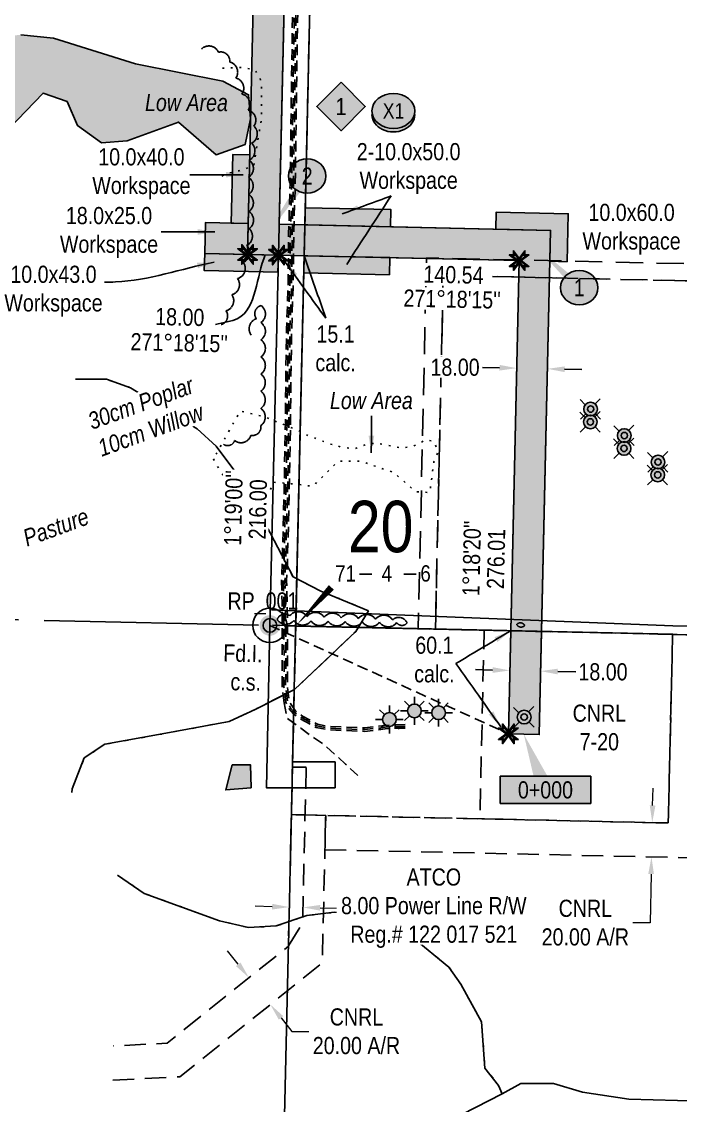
# Model space of a CAD drawing. Extents: x 397736 to 405633, y 6113180 to 6118658.
# Drawn here: x 399374 to 399758, y 6113821 to 6114453 of the extents above; entities that cross this region are included whole.
import ezdxf
from ezdxf.enums import TextEntityAlignment as Align

# ---------------------------------------------------------------- set-up
doc = ezdxf.new("R2010")
doc.units = 0
doc.header["$LTSCALE"] = 5
doc.header["$PDSIZE"] = 0.5
for name, pattern in [('0', [1, 1, 0]), ('foc-ACCESSROAD', [3.75, 2.5, -1.25]), ('foc-FLOWLINE', [3.75, 2.5, -1.25]), ('foc-QUARTERLINE', [33, 25, -3, 2, -3]), ('foc-TIELINE', [1.875, 1.25, -0.625]), ('foc-TOPO', [1, 0.2, -0.8]), ('foc-TOPO-ephemeral', [6.25, 3.125, -0.625, 0.625, -0.625, 0.625, -0.625]), ('foc-WHEELTRACKS', [2, 0.4, -1.6]), ('HIDDEN2', [4.7625, 3.175, -1.5875]), ('UG_PIPE', [1.875, 1.25, -0.625])]:
    doc.linetypes.add(name, pattern=pattern)
doc.layers.get('Defpoints').update_dxf_attribs({"color": 9})
for name, color, linetype in [('10', 1, 'Continuous'), ('35', 37, 'Continuous'), ('9', 3, 'Continuous'), ('AS-FENCE', 48, 'foc-FENCE'), ('AS-PIPE-UG', 44, 'UG_PIPE'), ('AS-UNDERLAY-H', 141, 'Continuous'), ('C-AR', 13, 'foc-ACCESSROAD'), ('C-RW', 13, 'Continuous'), ('C-WS', 13, 'foc-ACCESSROAD'), ('C-WS-S', 8, 'Continuous'), ('F-EZE', 190, 'foc-FLOWLINE'), ('L-BD', 7, 'Continuous'), ('L-BD1', 253, 'Continuous'), ('L-MON', 1, 'Continuous'), ('L-MON-T', 1, 'Continuous'), ('L-SECLBL', 7, 'Continuous'), ('L-SECQ', 8, 'foc-QUARTERLINE'), ('L-TIE', 7, 'foc-TIELINE'), ('P-BORE', 7, 'Continuous'), ('P-CROSSINGS', 250, 'Continuous'), ('P-ELEVATION', 7, 'Continuous'), ('P-IOP1', 10, 'Continuous'), ('P-IOP1-H', 21, 'Continuous'), ('P-IOP2', 10, 'Continuous'), ('P-IOP2-H', 21, 'Continuous'), ('P-IOP3', 10, 'Continuous'), ('P-IOP3-H', 21, 'Continuous'), ('P-LTO', 14, 'Continuous'), ('P-PROPOSED', 10, 'Continuous'), ('P-PROPOSED-H', 21, 'Continuous'), ('P-TEMP-BLOCKS', 250, 'Continuous'), ('P-TEMP-BLUE', 146, 'Continuous'), ('P-TEMP-BLUE-T', 146, 'Continuous'), ('P-TXT', 4, 'Continuous'), ('T-BUSH', 110, '0'), ('T-BUSH-T', 110, 'Continuous'), ('T-CREEK', 160, 'Continuous'), ('T-DRAW', 143, 'foc-TOPO-ephemeral'), ('T-EXISTING RTF', 220, 'HIDDEN2'), ('T-LOW-AREA', 48, 'foc-TOPO'), ('T-WATER', 160, 'Continuous'), ('T-WATER-H', 133, 'Continuous'), ('T-WATER-P3', 160, 'foc-WHEELTRACKS')]:
    doc.layers.add(name, color=color, linetype=linetype)
for name, color, linetype, lineweight in [('C-AR-T', 13, 'Continuous', 9), ('C-RW-T', 13, 'Continuous', 9), ('C-WS-T', 13, 'Continuous', 9), ('F-EZE-T', 190, 'Continuous', 9), ('T-TEXT', 48, 'Continuous', 18)]:
    doc.layers.add(name, color=color, linetype=linetype, lineweight=lineweight)
doc.layers.add('P-TEMP-BLUE-H', color=7, linetype='Continuous', true_color=0x99e6ff)
doc.styles.add('80', font='ARIALN.TTF', dxfattribs={"height": 10})
doc.styles.add('80CG', font='ARIALN.TTF', dxfattribs={"height": 10})
doc.styles.add('80L', font='ARIALN.TTF', dxfattribs={"height": 10})
doc.styles.add('80LS', font='ARIALNI.TTF', dxfattribs={"height": 10})
doc.styles.add('Crossing', font='ARIALN.TTF', dxfattribs={"height": 10})
doc.styles.add('foc-LtypeFont', font='ARIALN.TTF', dxfattribs={"height": 7.35})
doc.styles.add('Legend', font='ARIALN.TTF')
doc.styles.add('SIMPLEX', font='ARIALN.TTF')
doc.linetypes.add('foc-FENCE', pattern='A,10,-1,["X",foc-LtypeFont,S=0.2,R=0,X=-0.625,Y=-0.75],-1.24', length=12.24)
doc.linetypes.add('foc-TOPO-flowdirection-NOLINE', pattern='A,0,[">",foc-LtypeFont,S=0.3,R=0,X=0,Y=-0.945],-20,[">",foc-LtypeFont,S=0.3,R=0,X=0,Y=-0.945],0', length=20)
doc.dimstyles.new('Compass 5 000', dxfattribs={"dimscale": 5, "dimtxt": 9, "dimasz": 2, "dimexe": 0.2, "dimexo": 0.0625, "dimgap": 0.5, "dimtad": 0, "dimtih": 1, "dimtoh": 1, "dimzin": 0, "dimdsep": 46, "dimtxsty": '80CG', "dimcen": 0.1, "dimse1": 1, "dimse2": 1, "dimclrd": 256, "dimclrt": 256, "dimaunit": 1, "dimadec": 4, "dimazin": 0, "dimtfac": 0.06, "dimtofl": 0, "dimtmove": 0, "dimatfit": 1, "dimfxl": 0.2, "dimtolj": 1, "dimtzin": 0, "dimlwd": -1, "dimarcsym": 0})

# ---------------------------------------------------------------- blocks, each defined once
blk = doc.blocks.new('L-SECLBL')
at = {"layer": '9', "color": 7}
for p, q in [((-5.08, -27.83), (-12.29, -27.83)), ((20.7, -27.83), (13.5, -27.83))]:
    blk.add_line(p, q, dxfattribs=at)
at = {"layer": '10', "color": 2, "style": 'SIMPLEX'}
blk.add_attdef('SEC', text='', height=30, dxfattribs=at).set_placement((0, 0), align=Align.MIDDLE)
at = {"layer": '10', "color": 5, "style": '80L'}
blk.add_attdef('TWP', text='', height=9.5, dxfattribs=at).set_placement((-14.43, -27.37), align=Align.MIDDLE_RIGHT)
blk.add_attdef('RGE', text='', height=9.5, dxfattribs=at).set_placement((3.62, -27.37), align=Align.MIDDLE_CENTER)
blk.add_attdef('MER', text='', height=9.5, dxfattribs=at).set_placement((23.17, -27.37), align=Align.MIDDLE_LEFT)
blk = doc.blocks.new('*D40')
at = {"layer": 'C-RW-T', "transparency": 16777216}
for p, q in [((399518.88, 6114545.28), (399508.88, 6114545.51)), ((399553.87, 6114544.48), (399563.86, 6114544.25))]:
    blk.add_line(p, q, dxfattribs=at)
for points in [[(399518.92, 6114546.94), (399518.84, 6114543.61), (399528.88, 6114545.05)], [(399553.91, 6114546.15), (399553.83, 6114542.82), (399543.87, 6114544.71)]]:
    blk.add_solid(points, dxfattribs=at)
at = {"layer": 'Defpoints', "color": 0, "transparency": 16777216}
for p in [(399528.88, 6114545.05), (399526.45, 6114438.49), (399541.44, 6114438.15)]:
    blk.add_point(p, dxfattribs=at)
at = {"layer": 'C-RW-T', "transparency": 16777216, "insert": (399602.95, 6114544.25), "char_height": 10, "attachment_point": 5, "style": '80CG'}
blk.add_mtext('\\A1;CNRL\\P15.00 P/L R/W\\PPlan 112 5951', dxfattribs=at)
blk = doc.blocks.new('*D41')
at = {"layer": 'Defpoints', "color": 0, "transparency": 16777216}
for p in [(399530.52, 6113958.54), (399538.51, 6113958.35), (399530.01, 6113936.51)]:
    blk.add_point(p, dxfattribs=at)
at = {"layer": 'F-EZE-T', "transparency": 16777216}
for p, q in [((399520.02, 6113936.73), (399510.02, 6113936.96)), ((399548.01, 6113936.09), (399558, 6113935.86))]:
    blk.add_line(p, q, dxfattribs=at)
for points in [[(399520.05, 6113938.4), (399519.98, 6113935.07), (399530.01, 6113936.51)], [(399548.04, 6113937.76), (399547.97, 6113934.43), (399538.01, 6113936.32)]]:
    blk.add_solid(points, dxfattribs=at)
at = {"layer": 'F-EZE-T', "transparency": 16777216, "insert": (399614.34, 6113935.86), "char_height": 10, "attachment_point": 5, "style": '80CG', "bg_fill": 3, "box_fill_scale": 1.1, "bg_fill_color": 256, "bg_fill_true_color": 13158600, "bg_fill_transparency": 0}
blk.add_mtext('\\A1;ATCO\\P8.00 Power Line R/W \\PReg.# 122 017 521', dxfattribs=at)
blk = doc.blocks.new('*D51')
at = {"layer": 'C-AR-T', "transparency": 16777216}
for p, q in [((399500.22, 6113903.14), (399493.98, 6113910.95)), ((399525.2, 6113871.91), (399531.47, 6113864.07)), ((399531.47, 6113864.07), (399541.47, 6113864.07))]:
    blk.add_line(p, q, dxfattribs=at)
for points in [[(399501.53, 6113904.18), (399498.92, 6113902.1), (399506.47, 6113895.33)], [(399526.5, 6113872.95), (399523.9, 6113870.86), (399518.96, 6113879.72)]]:
    blk.add_solid(points, dxfattribs=at)
at = {"layer": 'Defpoints', "color": 0, "transparency": 16777216}
for p in [(399502.83, 6113892.42), (399515.31, 6113876.8), (399518.96, 6113879.72)]:
    blk.add_point(p, dxfattribs=at)
at = {"layer": 'C-AR-T', "transparency": 16777216, "insert": (399569.2, 6113864.07), "char_height": 10, "attachment_point": 5, "style": '80CG'}
blk.add_mtext('\\A1;CNRL\\P20.00 A/R', dxfattribs=at)
blk = doc.blocks.new('WC')
at = {"layer": 'L-MON'}
h = blk.add_hatch(color=255, dxfattribs=at)
h.dxf.hatch_style = 1
edge = h.paths.add_edge_path()
edge.add_arc((0, 0), 0.9, 0, 360)
at = {"layer": 'L-MON', "color": 240, "flags": 128}
for points in [[(-0.62, 0.5), (-1.23, 1.12)], [(0.52, 0.61), (1.13, 1.21)], [(-1.18, -1.18), (-0.56, -0.57)], [(1.16, -1.18), (0.56, -0.57)]]:
    blk.add_lwpolyline(points, dxfattribs=at)
at = {"layer": 'L-MON', "color": 240}
for radius in [0.8, 0.373]:
    blk.add_circle((0, 0), radius, dxfattribs=at)
blk = doc.blocks.new('*D52')
at = {"layer": 'Defpoints', "color": 0, "transparency": 16777216}
for p in [(399662.64, 6114249.5), (399680.62, 6114249.09), (399680.65, 6114250.25)]:
    blk.add_point(p, dxfattribs=at)
at = {"layer": 'P-TXT', "transparency": 16777216}
for p, q in [((399652.66, 6114250.89), (399642.67, 6114251.12)), ((399690.65, 6114250.03), (399700.65, 6114249.8))]:
    blk.add_line(p, q, dxfattribs=at)
for points in [[(399652.7, 6114252.56), (399652.63, 6114249.23), (399662.66, 6114250.66)], [(399690.69, 6114251.69), (399690.61, 6114248.36), (399680.65, 6114250.25)]]:
    blk.add_solid(points, dxfattribs=at)
at = {"layer": 'P-TXT', "transparency": 16777216, "insert": (399626.73, 6114251.12), "char_height": 10, "attachment_point": 5, "style": '80CG', "bg_fill": 3, "box_fill_scale": 1.1, "bg_fill_color": 256, "bg_fill_true_color": 13158600, "bg_fill_transparency": 0}
blk.add_mtext('\\A1;18.00', dxfattribs=at)
blk = doc.blocks.new('*U54')
h = blk.add_hatch(color=111)
h.dxf.hatch_style = 1
h.paths.add_polyline_path([(-26.5, 8), (26.5, 8), (26.5, -8), (-26.5, -8)])
for p, q in [((-26.5, -8), (-26.5, 8)), ((-26.5, 8), (26.5, 8)), ((26.5, -8), (26.5, 8)), ((-26.5, -8), (26.5, -8))]:
    blk.add_line(p, q)
at = {"layer": 'P-ELEVATION', "color": 7, "flags": 128}
blk.add_lwpolyline([(0, 0, 10, 0, 0), (-12.67, 32.52, 0, 0, 0)], format="xyseb", dxfattribs=at)
at = {"layer": 'P-ELEVATION', "style": 'Legend'}
blk.add_attdef('STATION', text='', height=10, dxfattribs=at).set_placement((0, 0), align=Align.MIDDLE_CENTER)
blk = doc.blocks.new('TEMP')
h = blk.add_hatch(color=255)
h.dxf.hatch_style = 1
h.paths.add_polyline_path([(0, 0.25), (-0.67, 1.15), (-0.67, 0.67), (-1.15, 0.67), (-0.25, 0), (-1.15, -0.67), (-0.67, -0.67), (-0.67, -1.15), (0, -0.25), (0.67, -1.15), (0.67, -0.67), (1.15, -0.67), (0.25, 0), (1.15, 0.67), (0.67, 0.67), (0.67, 1.15)])
h.paths.add_polyline_path([(0.57, 0.85), (0.57, 0.57), (0.85, 0.57), (0.08, 0), (0.85, -0.57), (0.57, -0.57), (0.57, -0.85), (0, -0.08), (-0.57, -0.85), (-0.57, -0.57), (-0.85, -0.57), (-0.08, 0), (-0.85, 0.57), (-0.57, 0.57), (-0.57, 0.85), (0, 0.08)], flags=16)
h = blk.add_hatch(color=1)
h.dxf.hatch_style = 1
h.paths.add_polyline_path([(0, 0.08), (-0.57, 0.85), (-0.57, 0.57), (-0.85, 0.57), (-0.08, 0), (-0.85, -0.57), (-0.57, -0.57), (-0.57, -0.85), (0, -0.08), (0.57, -0.85), (0.57, -0.57), (0.85, -0.57), (0.08, 0), (0.85, 0.57), (0.57, 0.57), (0.57, 0.85)])
at = {"color": 1}
for p, q in [((-0.08, 0), (0.08, 0)), ((0, 0.08), (0, -0.08))]:
    blk.add_line(p, q, dxfattribs=at)
at = {"color": 255, "flags": 128}
blk.add_lwpolyline([(-0.25, 0), (-1.15, 0.67), (-0.67, 0.67), (-0.67, 1.15), (0, 0.25), (0.67, 1.15), (0.67, 0.67), (1.15, 0.67), (0.25, 0), (1.15, -0.67), (0.67, -0.67), (0.67, -1.15), (0, -0.25), (-0.67, -1.15), (-0.67, -0.67), (-1.15, -0.67)], close=True, dxfattribs=at)
at = {"color": 1, "flags": 128}
blk.add_lwpolyline([(-0.08, 0), (-0.85, 0.57), (-0.57, 0.57), (-0.57, 0.85), (0, 0.08), (0.57, 0.85), (0.57, 0.57), (0.85, 0.57), (0.08, 0), (0.85, -0.57), (0.57, -0.57), (0.57, -0.85), (0, -0.08), (-0.57, -0.85), (-0.57, -0.57), (-0.85, -0.57)], close=True, dxfattribs=at)
blk = doc.blocks.new('GAS')
h = blk.add_hatch(color=255)
h.dxf.hatch_style = 1
edge = h.paths.add_edge_path()
edge.add_arc((0, 0), 0.9, 0, 360)
for p, q in [((0, 0.81), (0, 1.62)), ((-0.81, 0), (-1.62, 0)), ((-0.57, 0.57), (-1.14, 1.14)), ((0.57, 0.57), (1.14, 1.14)), ((1.62, 0), (0.81, 0)), ((-0.57, -0.57), (-1.14, -1.14)), ((0, -0.81), (0, -1.62)), ((1.14, -1.14), (0.57, -0.57))]:
    blk.add_line(p, q)
blk.add_circle((0, 0), 0.8)
blk = doc.blocks.new('xing2')
h = blk.add_hatch(color=50)
h.dxf.hatch_style = 1
edge = h.paths.add_edge_path()
edge.add_ellipse((0, 0), major_axis=(-12.5, 0), ratio=0.816297, start_angle=0, end_angle=360)
h = blk.add_hatch(color=250)
h.dxf.hatch_style = 1
edge = h.paths.add_edge_path()
edge.add_ellipse((0, -2.05), major_axis=(-12.5, 0), ratio=0.816297, start_angle=0, end_angle=180)
edge.add_line((12.5, -2.05), (12.5, 0))
edge.add_ellipse((0, 0), major_axis=(-12.5, 0), ratio=0.816297, start_angle=0, end_angle=180, ccw=False)
edge.add_line((-12.5, 0), (-12.5, -2.05))
at = {"color": 250}
blk.add_ellipse((0, 0), major_axis=(-12.5, 0), ratio=0.816297, dxfattribs=at)
blk.add_ellipse((0, -2.05), major_axis=(-12.5, 0), ratio=0.816297, start_param=0, end_param=3.141593, dxfattribs=at)
at = {"color": 250, "style": 'Crossing'}
blk.add_attdef('CROSSING', text='', height=9, dxfattribs=at).set_placement((0.09, 0.02), align=Align.MIDDLE_CENTER)
at = {"color": 250, "style": 'Crossing', "flags": 1}
for tag, p in [('OWNER', (0.09, -12.49)), ('DESCRIPTION', (0.09, -25.77)), ('LOCATION', (0.09, -39.3)), ('DWG_REF', (0.09, -52.84))]:
    blk.add_attdef(tag, text='', height=9, dxfattribs=at).set_placement(p, align=Align.MIDDLE_CENTER)
blk = doc.blocks.new('*U71')
at = {"layer": 'P-ELEVATION'}
h = blk.add_hatch(color=111, dxfattribs=at)
h.dxf.hatch_style = 1
edge = h.paths.add_edge_path()
edge.add_ellipse((0, 0), major_axis=(-10.94, 0), ratio=0.913794, start_angle=0, end_angle=360)
at = {"layer": 'P-ELEVATION', "color": 7, "flags": 128}
blk.add_lwpolyline([(0, 0, 5, 0, 0), (-25.88, 24.58, 0, 0, 0)], format="xyseb", dxfattribs=at)
at = {"layer": 'P-ELEVATION', "color": 7}
blk.add_ellipse((0, 0), major_axis=(-10.94, 0), ratio=0.913794, dxfattribs=at)
at = {"layer": 'P-ELEVATION', "style": '80'}
blk.add_attdef('BEND', text='', height=10, dxfattribs=at).set_placement((0, 0), align=Align.MIDDLE_CENTER)
blk = doc.blocks.new('*U72')
at = {"layer": 'P-ELEVATION'}
h = blk.add_hatch(color=111, dxfattribs=at)
h.dxf.hatch_style = 1
edge = h.paths.add_edge_path()
edge.add_ellipse((0, 0), major_axis=(-10.94, 0), ratio=0.913794, start_angle=0, end_angle=360)
at = {"layer": 'P-ELEVATION', "color": 7, "flags": 128}
blk.add_lwpolyline([(0, 0, 5, 0, 0), (-25.54, -36.9, 0, 0, 0)], format="xyseb", dxfattribs=at)
at = {"layer": 'P-ELEVATION', "color": 7}
blk.add_ellipse((0, 0), major_axis=(-10.94, 0), ratio=0.913794, dxfattribs=at)
at = {"layer": 'P-ELEVATION', "style": '80'}
blk.add_attdef('BEND', text='', height=10, dxfattribs=at).set_placement((0, 0), align=Align.MIDDLE_CENTER)
blk = doc.blocks.new('*D76')
at = {"layer": 'Defpoints', "color": 0, "transparency": 16777216}
for p in [(399658.82, 6114081.82), (399676.8, 6114081.41), (399676.64, 6114074.05)]:
    blk.add_point(p, dxfattribs=at)
at = {"layer": 'P-TXT', "transparency": 16777216}
for p, q in [((399648.65, 6114074.68), (399638.65, 6114074.91)), ((399686.63, 6114073.82), (399697.09, 6114073.58))]:
    blk.add_line(p, q, dxfattribs=at)
for points in [[(399648.69, 6114076.35), (399648.61, 6114073.02), (399658.65, 6114074.45)], [(399686.67, 6114075.48), (399686.6, 6114072.15), (399676.64, 6114074.05)]]:
    blk.add_solid(points, dxfattribs=at)
at = {"layer": 'P-TXT', "transparency": 16777216, "insert": (399713.03, 6114073.58), "char_height": 10, "attachment_point": 5, "style": '80CG'}
blk.add_mtext('\\A1;18.00', dxfattribs=at)
blk = doc.blocks.new('30M BUFFER DISP')
h = blk.add_hatch(color=70)
h.dxf.hatch_style = 1
h.paths.add_polyline_path([(0, 14.14), (14.14, 0), (0, -14.14), (-14.14, 0)])
blk.add_lwpolyline([(0, 14.14), (14.14, 0), (0, -14.14), (-14.14, 0)], close=True)
at = {"color": 235, "style": '80L'}
blk.add_attdef('DISURBANCE', text='', height=10, dxfattribs=at).set_placement((0, 0), align=Align.MIDDLE_CENTER)
blk = doc.blocks.new('fdia')
at = {"color": 255, "const_width": 1}
blk.add_lwpolyline([(-0.5, 0, 1), (0.5, 0, 1)], format="xyb", close=True, dxfattribs=at)
blk = doc.blocks.new('Fdiaa')
blk.add_blockref('fdia', (0, 0))
blk = doc.blocks.new('fdib')
at = {"color": 1, "const_width": 1.6}
blk.add_lwpolyline([(-0.4, 0, 1), (0.4, 0, 1)], format="xyb", close=True, dxfattribs=at)
at = {"color": 1}
blk.add_circle((0, 0), 0.8, dxfattribs=at)
blk = doc.blocks.new('Fdibb')
blk.add_blockref('fdib', (0, 0))
blk = doc.blocks.new('fdicc')
for name in ['Fdibb', 'Fdiaa']:
    blk.add_blockref(name, (0, 0))
blk = doc.blocks.new('FDI')
blk.add_blockref('fdicc', (0, 0))
blk = doc.blocks.new('*D78')
at = {"layer": 'C-AR-T', "transparency": 16777216}
for p, q in [((399741.97, 6113995.74), (399742.19, 6114005.74)), ((399741.08, 6113955.76), (399740.46, 6113927.39)), ((399740.46, 6113927.39), (399730.46, 6113927.39))]:
    blk.add_line(p, q, dxfattribs=at)
for points in [[(399740.3, 6113995.78), (399743.63, 6113995.71), (399741.75, 6113985.75)], [(399739.42, 6113955.8), (399742.75, 6113955.73), (399741.31, 6113965.76)]]:
    blk.add_solid(points, dxfattribs=at)
at = {"layer": 'Defpoints', "color": 0, "transparency": 16777216}
for p in [(399723.98, 6113986.14), (399723.53, 6113966.15), (399741.31, 6113965.76)]:
    blk.add_point(p, dxfattribs=at)
at = {"layer": 'C-AR-T', "transparency": 16777216, "insert": (399702.72, 6113927.39), "char_height": 10, "attachment_point": 5, "style": '80CG'}
blk.add_mtext('\\A1;CNRL\\P20.00 A/R', dxfattribs=at)

msp = doc.modelspace()

# ---------------------------------------------------------------- hatches: boundary and pattern name
at = {"layer": 'AS-UNDERLAY-H'}
h = msp.add_hatch(color=256, dxfattribs=at)
h.dxf.hatch_style = 1
h.paths.add_polyline_path([(399496.614, 6114019.404), (399507.418, 6114019.407), (399507.686, 6114006.053), (399492.932, 6114004.791)])
at = {"layer": 'P-IOP1-H'}
h = msp.add_hatch(color=256, dxfattribs=at)
h.dxf.hatch_style = 1
h.paths.add_polyline_path([(399659.174, 6114097.566), (399677.163, 6114097.168), (399675.795, 6114037.102), (399657.806, 6114037.511)])
at = {"layer": 'P-IOP2-H'}
h = msp.add_hatch(color=256, dxfattribs=at)
h.dxf.hatch_style = 1
h.paths.add_polyline_path([(399677.163, 6114097.168), (399682.488, 6114330.922), (399539.101, 6114334.187), (399538.691, 6114316.198), (399664.09, 6114313.343), (399659.174, 6114097.566)])
at = {"layer": 'P-IOP3-H'}
h = msp.add_hatch(color=256, dxfattribs=at)
h.dxf.hatch_style = 1
h.paths.add_polyline_path([(399538.691, 6114316.198), (399505.652, 6114316.95), (399512.305, 6114606.708), (399299.06, 6114611.447), (399304.452, 6114846.594), (399069.78, 6114851.786), (399070.178, 6114869.775), (399322.853, 6114864.185), (399317.461, 6114629.036), (399530.707, 6114624.297), (399524.054, 6114334.529), (399539.101, 6114334.187)])
at = {"layer": 'P-PROPOSED-H'}
h = msp.add_hatch(color=256, dxfattribs=at)
h.dxf.hatch_style = 1
h.paths.add_polyline_path([(399070.178, 6114869.775), (399322.853, 6114864.185), (399317.461, 6114629.036), (399530.707, 6114624.297), (399524.054, 6114334.529), (399682.488, 6114330.922), (399675.795, 6114037.102), (399657.806, 6114037.511), (399664.09, 6114313.343), (399505.652, 6114316.95), (399512.305, 6114606.708), (399299.06, 6114611.447), (399304.452, 6114846.594), (399069.78, 6114851.786)])
at = {"layer": 'P-TEMP-BLUE-H'}
h = msp.add_hatch(color=256, dxfattribs=at)
h.dxf.hatch_style = 1
h.paths.add_polyline_path([(399496.128, 6114335.165), (399497.039, 6114375.14), (399506.983, 6114374.914), (399506.065, 6114334.939)])
h = msp.add_hatch(color=256, dxfattribs=at)
h.dxf.hatch_style = 1
h.paths.add_polyline_path([(399589.07, 6114333.049), (399539.101, 6114334.187), (399539.329, 6114344.181), (399589.297, 6114343.043)])
h = msp.add_hatch(color=256, dxfattribs=at)
h.dxf.hatch_style = 1
h.paths.add_polyline_path([(399682.488, 6114330.922), (399682.078, 6114312.934), (399692.072, 6114312.706), (399692.71, 6114340.689), (399650.736, 6114341.644), (399650.508, 6114331.651)])
h = msp.add_hatch(color=256, dxfattribs=at)
h.dxf.hatch_style = 1
h.paths.add_polyline_path([(399505.652, 6114316.95), (399480.668, 6114317.519), (399481.078, 6114335.508), (399506.065, 6114334.939)])
h = msp.add_hatch(color=256, dxfattribs=at)
h.dxf.hatch_style = 1
h.paths.add_polyline_path([(399523.641, 6114316.541), (399480.668, 6114317.519), (399480.441, 6114307.526), (399523.414, 6114306.547)])
h = msp.add_hatch(color=256, dxfattribs=at)
h.dxf.hatch_style = 1
h.paths.add_polyline_path([(399538.691, 6114316.198), (399588.66, 6114315.061), (399588.432, 6114305.067), (399538.464, 6114306.205)])
at = {"layer": 'T-WATER-H'}
h = msp.add_hatch(color=256, dxfattribs=at)
h.dxf.hatch_style = 1
h.paths.add_polyline_path([(399487.31, 6114375.076), (399465.332, 6114394.059), (399435.361, 6114383.07), (399420.376, 6114382.071), (399406.39, 6114392.06), (399400.396, 6114406.047), (399386.41, 6114411.042), (399366.43, 6114390.062), (399351.445, 6114388.064), (399331.465, 6114389.063), (399313.483, 6114392.06), (399284.512, 6114403.051), (399279.517, 6114432.023), (399280.516, 6114434.02), (399293.503, 6114442.012), (399307.489, 6114448.006), (399322.474, 6114446.009), (399339.457, 6114441.013), (399373.423, 6114445.009), (399392.404, 6114443.011), (399440.356, 6114428.025), (399491.306, 6114418.034), (399506.291, 6114410.042), (399507.29, 6114396.056), (399504.293, 6114381.071)])

# ---------------------------------------------------------------- linework, layer by layer
at = {"layer": '35', "color": 3}
msp.add_circle((399518.685, 6114100.682), 9.996, dxfattribs=at)
at = {"layer": 'AS-FENCE', "flags": 128}
for points in [[(399541.562, 6114443.327), (399533.351, 6114084.419)], [(399519.671, 6114109.715), (399534.056, 6114109.275), (399753.799, 6114100.528), (399855.563, 6114099.135)], [(399753.663, 6114095.505), (399533.854, 6114100.484), (399520.156, 6114100.826)]]:
    msp.add_lwpolyline(points, dxfattribs=at)
at = {"layer": 'AS-PIPE-UG', "flags": 128}
for points in [[(399527.05, 6114055.476), (399525.876, 6114064.873), (399525.956, 6114076.448), (399525.852, 6114113.844), (399525.448, 6114126.809), (399525.913, 6114137.942), (399526.933, 6114175.874), (399527.737, 6114218.691), (399527.934, 6114242.93), (399528.425, 6114273.275), (399529.279, 6114298.446), (399529.646, 6114328.932), (399530.458, 6114357.67), (399534.023, 6114604.194), (399534.555, 6114620.43), (399534.086, 6114625.348), (399530.84, 6114627.908), (399526.659, 6114628.568), (399499.147, 6114628.66), (399457.812, 6114629.917), (399403.324, 6114631.023), (399346.899, 6114634.14), (399333.518, 6114634.467), (399327.135, 6114637.456), (399325.261, 6114643.618), (399325.916, 6114845.033), (399326.209, 6114861.548), (399324.357, 6114867.01), (399322.263, 6114868.614), (399305.087, 6114868.224), (399275.897, 6114868.947), (399233.653, 6114869.714), (399189.692, 6114870.4), (399149.224, 6114872.233), (399092.296, 6114876.194)], [(399597.615, 6114040.851), (399591.43, 6114040.819), (399586, 6114040.325), (399573.963, 6114038.928), (399553.005, 6114039.805), (399545.731, 6114041.186), (399536.662, 6114046.108), (399532.379, 6114049.096), (399529.035, 6114053.1), (399528.006, 6114055.891), (399526.876, 6114064.932), (399526.956, 6114076.446), (399526.852, 6114113.861), (399526.448, 6114126.804), (399526.912, 6114137.908), (399527.932, 6114175.851), (399528.737, 6114218.678), (399528.934, 6114242.918), (399529.424, 6114273.25), (399530.278, 6114298.423), (399530.645, 6114328.912), (399531.457, 6114357.642), (399535.023, 6114604.171), (399535.556, 6114620.461), (399535.04, 6114625.869), (399531.254, 6114628.854), (399526.739, 6114629.568), (399499.164, 6114629.659), (399457.838, 6114630.917), (399403.361, 6114632.022), (399346.939, 6114635.139), (399333.752, 6114635.461), (399327.962, 6114638.172), (399326.261, 6114643.765), (399326.915, 6114845.022), (399327.211, 6114861.704), (399325.206, 6114867.618), (399322.592, 6114869.622), (399305.088, 6114869.224), (399275.919, 6114869.947), (399233.67, 6114870.714), (399189.723, 6114871.4), (399149.282, 6114873.231), (399092.366, 6114877.191)], [(399597.61, 6114041.851), (399591.382, 6114041.818), (399585.897, 6114041.319), (399573.926, 6114039.93), (399553.12, 6114040.801), (399546.071, 6114042.139), (399537.188, 6114046.96), (399533.061, 6114049.839), (399531, 6114052.306), (399529.728, 6114054.229), (399528.961, 6114056.307), (399527.876, 6114064.991), (399527.955, 6114076.444), (399527.851, 6114113.878), (399527.449, 6114126.798), (399527.911, 6114137.873), (399528.932, 6114175.828), (399529.736, 6114218.664), (399529.933, 6114242.906), (399530.424, 6114273.225), (399531.278, 6114298.4), (399531.645, 6114328.892), (399532.456, 6114357.614), (399536.022, 6114604.147), (399536.557, 6114620.492), (399535.995, 6114626.389), (399531.668, 6114629.801), (399526.819, 6114630.567), (399499.181, 6114630.659), (399457.863, 6114631.916), (399403.399, 6114633.021), (399346.979, 6114636.138), (399333.986, 6114636.455), (399328.789, 6114638.889), (399327.261, 6114643.912), (399327.915, 6114845.012), (399328.214, 6114861.86), (399326.055, 6114868.227), (399322.921, 6114870.629), (399305.089, 6114870.224), (399275.94, 6114870.946), (399233.687, 6114871.713), (399189.753, 6114872.399), (399149.339, 6114874.229), (399092.435, 6114878.188)], [(399597.605, 6114042.85), (399591.334, 6114042.818), (399585.794, 6114042.314), (399573.889, 6114040.932), (399553.234, 6114041.796), (399546.41, 6114043.092), (399537.714, 6114047.812), (399533.742, 6114050.583), (399530.66, 6114055.185), (399529.917, 6114056.722), (399528.876, 6114065.049), (399528.955, 6114076.442), (399528.851, 6114113.895), (399528.449, 6114126.793), (399528.91, 6114137.839), (399529.931, 6114175.806), (399530.736, 6114218.651), (399530.933, 6114242.894), (399531.423, 6114273.2), (399532.277, 6114298.377), (399532.644, 6114328.872), (399533.456, 6114357.585), (399537.021, 6114604.123), (399537.558, 6114620.523), (399536.95, 6114626.909), (399532.082, 6114630.748), (399526.899, 6114631.566), (399499.198, 6114631.659), (399457.888, 6114632.915), (399403.437, 6114634.02), (399347.019, 6114637.137), (399334.22, 6114637.449), (399329.616, 6114639.606), (399328.261, 6114644.059), (399328.915, 6114845.002), (399329.217, 6114862.016), (399326.904, 6114868.836), (399323.25, 6114871.636), (399305.09, 6114871.224), (399275.961, 6114871.945), (399233.704, 6114872.712), (399189.783, 6114873.398), (399149.396, 6114875.227), (399092.504, 6114879.185)], [(399527.05, 6114055.476), (399528.638, 6114046.779), (399536.676, 6114040.777), (399544.167, 6114035.296), (399550.305, 6114031.357), (399562.896, 6114019.747), (399570.062, 6114013.115)]]:
    msp.add_lwpolyline(points, dxfattribs=at)
at = {"layer": 'AS-UNDERLAY-H'}
msp.add_lwpolyline([(399496.614, 6114019.404), (399507.418, 6114019.407), (399507.686, 6114006.053), (399492.932, 6114004.791)], close=True, dxfattribs=at)
at = {"layer": 'C-AR', "flags": 128}
msp.add_lwpolyline([(399773.609, 6114095.028), (399770.643, 6113965.111), (399550.797, 6113969.97), (399551.238, 6113989.958), (399751.112, 6113985.54), (399753.621, 6114095.47)], close=True, dxfattribs=at)
msp.add_lwpolyline([(399427.062, 6113835.542), (399466.255, 6113837.575), (399549.278, 6113903.962), (399551.238, 6113989.958), (399531.251, 6113990.414), (399529.503, 6113913.748), (399458.794, 6113857.207), (399427.532, 6113855.586)], dxfattribs=at)
at = {"layer": 'C-RW', "flags": 128}
msp.add_lwpolyline([(399556.694, 6114006.087), (399556.699, 6114021.082), (399531.969, 6114021.089), (399546.044, 6114638.954), (399332.795, 6114643.693), (399338.187, 6114878.844), (398744.895, 6114891.969), (398744.553, 6114876.979), (399322.853, 6114864.185), (399317.461, 6114629.036), (399530.707, 6114624.297), (399523.641, 6114316.541), (399518.685, 6114100.682), (399516.629, 6114006.099)], close=True, dxfattribs=at)
at = {"layer": 'C-WS', "flags": 128}
for points in [[(399853.687, 6114299.531), (399849.13, 6114093.359), (399615.274, 6114098.528), (399619.832, 6114304.701)], [(399533.774, 6114100.339), (399531.969, 6114021.089), (399531.25, 6113990.4), (399551.235, 6113989.958), (399641.179, 6113987.97), (399643.689, 6114097.908)], [(399753.621, 6114095.477), (399751.112, 6113985.54), (399641.179, 6113987.97), (399643.689, 6114097.908)]]:
    msp.add_lwpolyline(points, close=True, dxfattribs=at)
at = {"layer": 'F-EZE', "flags": 128}
msp.add_lwpolyline([(399539.875, 6114018.008), (399531.878, 6114018.008), (399529.503, 6113913.748), (399537.805, 6113927.435), (399539.873, 6114017.825)], dxfattribs=at)
at = {"layer": 'L-SECLBL', "flags": 128}
msp.add_lwpolyline([(399533.774, 6114100.339, 0, 4, 0), (399554.566, 6114122.846, 0, 0, 0)], format="xyseb", dxfattribs=at)
at = {"layer": 'L-SECQ'}
for p, q in [((398727.255, 6114118.174), (399533.774, 6114100.339)), ((399515.444, 6113296.131), (399533.774, 6114100.339)), ((399533.774, 6114100.339), (400340.915, 6114082.49))]:
    msp.add_line(p, q, dxfattribs=at)
at = {"layer": 'L-SECQ', "flags": 128}
msp.add_lwpolyline([(399533.774, 6114100.33), (399551.965, 6114898.888), (399552.08, 6114903.915)], dxfattribs=at)
at = {"layer": 'L-TIE', "flags": 128}
msp.add_lwpolyline([(399518.685, 6114100.682), (399657.806, 6114037.511)], dxfattribs=at)
at = {"layer": 'P-IOP1', "flags": 128}
msp.add_lwpolyline([(399659.174, 6114097.566), (399677.163, 6114097.168), (399675.795, 6114037.102), (399657.806, 6114037.511), (399659.174, 6114097.566)], dxfattribs=at)
at = {"layer": 'P-IOP2', "flags": 128}
msp.add_lwpolyline([(399677.163, 6114097.168), (399682.488, 6114330.922), (399539.101, 6114334.187), (399538.691, 6114316.198), (399664.09, 6114313.343), (399659.174, 6114097.566)], close=True, dxfattribs=at)
at = {"layer": 'P-IOP3', "flags": 128}
msp.add_lwpolyline([(399538.691, 6114316.198), (399505.652, 6114316.95), (399512.305, 6114606.708), (399299.06, 6114611.447), (399304.452, 6114846.594), (399069.78, 6114851.786), (399070.178, 6114869.775), (399322.853, 6114864.185), (399317.461, 6114629.036), (399530.707, 6114624.297), (399524.054, 6114334.529), (399539.101, 6114334.187)], close=True, dxfattribs=at)
at = {"layer": 'P-LTO', "flags": 128}
msp.add_lwpolyline([(399070.178, 6114869.775), (399322.853, 6114864.185), (399317.461, 6114629.036), (399530.707, 6114624.297), (399524.054, 6114334.529), (399682.488, 6114330.922), (399675.795, 6114037.102), (399657.806, 6114037.511), (399664.09, 6114313.343), (399505.652, 6114316.95), (399512.305, 6114606.708), (399299.06, 6114611.447), (399304.452, 6114846.594), (399069.78, 6114851.786)], close=True, dxfattribs=at)
at = {"layer": 'P-PROPOSED', "flags": 128}
msp.add_lwpolyline([(399070.178, 6114869.775), (399322.853, 6114864.185), (399317.461, 6114629.036), (399530.707, 6114624.297), (399524.054, 6114334.529), (399682.488, 6114330.922), (399675.795, 6114037.102), (399657.806, 6114037.511), (399664.09, 6114313.343), (399505.652, 6114316.95), (399512.305, 6114606.708), (399299.06, 6114611.447), (399304.452, 6114846.594), (399069.78, 6114851.786)], close=True, dxfattribs=at)
at = {"layer": 'P-TEMP-BLUE', "flags": 128}
for points in [[(399496.128, 6114335.165), (399497.039, 6114375.14), (399506.983, 6114374.914), (399506.065, 6114334.939)], [(399589.07, 6114333.049), (399539.101, 6114334.187), (399539.329, 6114344.181), (399589.297, 6114343.043)], [(399682.488, 6114330.922), (399682.078, 6114312.934), (399692.072, 6114312.706), (399692.71, 6114340.689), (399650.736, 6114341.644), (399650.508, 6114331.651)], [(399505.652, 6114316.95), (399480.668, 6114317.519), (399481.078, 6114335.508), (399506.065, 6114334.939)], [(399523.641, 6114316.541), (399480.668, 6114317.519), (399480.441, 6114307.526), (399523.414, 6114306.547)], [(399538.691, 6114316.198), (399588.66, 6114315.061), (399588.432, 6114305.067), (399538.464, 6114306.205)]]:
    msp.add_lwpolyline(points, close=True, dxfattribs=at)
at = {"layer": 'T-BUSH', "flags": 128}
for points in [[(399478.868, 6114436.783, -0.5205671), (399488.669, 6114434.817, -0.5205671), (399495.294, 6114429.097, -0.5205671), (399498.857, 6114419.757, -0.5205671), (399502.421, 6114410.417, -0.5205671), (399505.984, 6114401.078, -0.5205671), (399509.406, 6114391.722, -0.5205671), (399508.039, 6114381.819, -0.5205671), (399506.672, 6114371.917, -0.5205671), (399506.299, 6114361.952, -0.5205671), (399506.407, 6114351.956, -0.5205671), (399506.515, 6114341.961, -0.5205671), (399506.623, 6114331.965, -0.5205671), (399505.121, 6114322.118, -0.5205671), (399503.181, 6114312.312, -0.5205671), (399499.85, 6114302.89, -0.5205671), (399496.475, 6114293.481, -0.5205671), (399493.1, 6114284.072, -0.5205671), (399490.211, 6114276.017, -0.5205671)], [(399507.868, 6114269.887, -0.5205671), (399510.834, 6114279.433, -0.5205671), (399513.524, 6114287.168, -0.5205671), (399513.5, 6114277.172, -0.5205671), (399513.477, 6114267.176, -0.5205671), (399513.453, 6114257.18, -0.5205671), (399513.43, 6114247.183, -0.5205671), (399513.406, 6114237.187, -0.5205671), (399513.383, 6114227.191, -0.5205671), (399513.412, 6114217.195, -0.5205671), (399507.591, 6114211.459, -0.5205671), (399498.071, 6114208.409, -0.5205671), (399491.573, 6114206.327, -0.5205671)]]:
    msp.add_lwpolyline(points, format="xyb", dxfattribs=at)
for points in [[(399598.75, 6114102.224, 0.5205671), (399590.28, 6114103.871, 0.5205671), (399580.292, 6114104.273, 0.5205671), (399570.304, 6114104.675, 0.5205671), (399560.316, 6114105.077, 0.5205671), (399550.328, 6114105.479, 0.5205671), (399540.339, 6114105.881, 0.5205671), (399530.351, 6114106.284, 0.5205671), (399522.98, 6114104.106, 0.5205671), (399532.655, 6114103.571, 0.5205671), (399542.649, 6114103.367, 0.5205671), (399552.643, 6114103.164, 0.5205671), (399562.637, 6114102.96, 0.5205671), (399572.631, 6114102.757, 0.5205671), (399582.625, 6114102.553, 0.5205671), (399592.62, 6114102.349, 0.5205671)], [(399662.671, 6114101.267, 0.5205671), (399667.349, 6114100.641, 0.5205671)]]:
    msp.add_lwpolyline(points, format="xyb", close=True, dxfattribs=at)
at = {"layer": 'T-CREEK', "linetype": 'foc-TOPO-flowdirection-NOLINE', "flags": 128}
msp.add_lwpolyline([(399423.131, 6113667.711), (399428.367, 6113673.76), (399488.308, 6113718.715), (399558.239, 6113763.671), (399615.182, 6113807.628), (399654.143, 6113827.61), (399665.132, 6113833.604), (399668.129, 6113833.604), (399684.113, 6113833.603), (399701.096, 6113828.609), (399728.069, 6113824.612), (399798.998, 6113822.613), (399833.963, 6113824.612), (399882.914, 6113835.602), (399923.873, 6113851.586), (399984.812, 6113880.559), (400001.795, 6113896.543), (400034.762, 6113938.501), (400044.752, 6113959.481), (400057.739, 6114000.44), (400057.739, 6114021.42), (400060.736, 6114041.401), (400074.722, 6114069.373), (400083.713, 6114080.362), (400088.708, 6114094.349), (400095.701, 6114126.317), (400094.702, 6114161.283), (400100.696, 6114174.271), (400092.704, 6114186.26), (400092.704, 6114200.246), (400109.687, 6114224.222), (400135.661, 6114237.21), (400161.635, 6114273.173), (400176.621, 6114277.171), (400189.608, 6114286.161), (400209.588, 6114306.142), (400217.58, 6114318.13), (400223.574, 6114332.117), (400234.563, 6114342.107), (400246.551, 6114349.1), (400254.543, 6114362.087), (400255.542, 6114377.073), (400263.534, 6114392.057), (400277.52, 6114397.053), (400284.513, 6114411.039), (400285.512, 6114466.984), (400292.505, 6114482.968), (400301.496, 6114492.958), (400314.483, 6114501.949), (400348.449, 6114506.944), (400374.422, 6114522.928), (400389.407, 6114524.926), (400402.394, 6114532.918), (400417.379, 6114532.917), (400433.363, 6114529.921), (400449.792, 6114532.82)], dxfattribs=at)
at = {"layer": 'T-CREEK', "flags": 128}
msp.add_lwpolyline([(399798.998, 6113822.613), (399728.069, 6113824.612), (399701.096, 6113828.609), (399684.113, 6113833.603), (399668.129, 6113833.604), (399665.132, 6113833.604), (399654.143, 6113827.61), (399615.182, 6113807.628), (399558.239, 6113763.671), (399488.308, 6113718.715), (399428.367, 6113673.76), (399423.131, 6113667.711)], dxfattribs=at)
at = {"layer": 'T-DRAW', "flags": 128}
msp.add_lwpolyline([(399576.226, 6114109.191), (399568.756, 6114097.069), (399533.06, 6114063.348), (399510.102, 6114051.732), (399494.947, 6114044.725)], dxfattribs=at)
msp.add_lwpolyline([(399576.226, 6114109.191), (399568.756, 6114097.069), (399533.06, 6114063.348), (399510.102, 6114051.732), (399494.947, 6114044.725)], dxfattribs=at)
at = {"layer": 'T-DRAW', "linetype": 'foc-TOPO-flowdirection-NOLINE', "flags": 128}
msp.add_lwpolyline([(399576.226, 6114109.191), (399568.756, 6114097.069), (399533.06, 6114063.348), (399510.102, 6114051.732), (399494.947, 6114044.725)], dxfattribs=at)
at = {"layer": 'T-EXISTING RTF', "flags": 128}
msp.add_lwpolyline([(399615.274, 6114098.528), (399619.832, 6114304.701), (399853.687, 6114299.531), (399849.13, 6114093.359), (399859.123, 6114093.138), (399863.902, 6114309.304), (399610.059, 6114314.916), (399605.28, 6114098.749)], close=True, dxfattribs=at)
at = {"layer": 'T-LOW-AREA', "flags": 128}
msp.add_lwpolyline([(399490.968, 6114425.484), (399502.587, 6114425.887), (399509.911, 6114424.597), (399513.044, 6114419.58), (399513.957, 6114413.009), (399513.66, 6114395.336), (399509.242, 6114368.494), (399500.65, 6114365.717), (399492.382, 6114363.739), (399488.252, 6114361.05)], dxfattribs=at)
msp.add_lwpolyline([(399485.744, 6114197.712), (399489.669, 6114190.695), (399498.998, 6114177.566), (399508.614, 6114172.767), (399517.132, 6114173.68), (399520.552, 6114184.229), (399535.471, 6114182.827), (399543.706, 6114181.721), (399558.557, 6114196.418), (399571.535, 6114196.522), (399591.105, 6114189.745), (399603.668, 6114178.696), (399611.976, 6114178.168), (399614.348, 6114196.125), (399616.835, 6114202.059), (399614.317, 6114208.022), (399609.613, 6114208.823), (399602.552, 6114205.227), (399596.299, 6114204.02), (399580.326, 6114206.975), (399574.81, 6114206.208), (399568.075, 6114203.616), (399561.277, 6114204.409), (399553.78, 6114206.454), (399546.716, 6114209.203), (399540.797, 6114211.348), (399536.519, 6114213.761), (399516.274, 6114222.038), (399501.379, 6114225.634)], close=True, dxfattribs=at)
at = {"layer": 'T-WATER'}
msp.add_lwpolyline([(399373.423, 6114445.009), (399392.404, 6114443.011), (399440.356, 6114428.025), (399491.306, 6114418.034), (399506.291, 6114410.042), (399507.29, 6114396.056), (399504.293, 6114381.071), (399487.31, 6114375.076), (399487.31, 6114375.076), (399465.332, 6114394.059), (399435.361, 6114383.07), (399420.376, 6114382.071), (399406.39, 6114392.06), (399400.396, 6114406.047), (399386.41, 6114411.042), (399366.43, 6114390.062)], dxfattribs=at)
at = {"layer": 'T-WATER-P3', "flags": 128}
for points in [[(399405.391, 6114244.205), (399423.373, 6114244.204), (399437.359, 6114239.209), (399476.321, 6114215.232), (399487.31, 6114205.243), (399505.292, 6114181.266), (399512.285, 6114167.28), (399532.222, 6114128.921), (399548.385, 6114120.738), (399576.226, 6114109.191), (399576.226, 6114109.191)], [(399494.947, 6114044.725), (399455.841, 6114037.406), (399422.374, 6114031.411), (399410.386, 6114023.419), (399403.393, 6114005.437), (399403.179, 6114003.299)], [(399429.865, 6113955.165), (399445.351, 6113944.496), (399489.308, 6113928.512), (399506.291, 6113924.516), (399522.275, 6113925.515), (399540.257, 6113931.508), (399556.241, 6113933.507), (399573.224, 6113931.509), (399589.208, 6113926.514), (399602.195, 6113918.522), (399623.174, 6113901.538), (399630.167, 6113891.547), (399642.155, 6113869.568), (399644.153, 6113842.594), (399652.145, 6113832.605), (399654.143, 6113827.61)]]:
    msp.add_lwpolyline(points, dxfattribs=at)
at = {"layer": 'T-WATER-P3', "linetype": 'foc-TOPO-flowdirection-NOLINE', "flags": 128}
for points in [[(399405.391, 6114244.205), (399423.373, 6114244.204), (399437.359, 6114239.209), (399476.321, 6114215.232), (399487.31, 6114205.243), (399505.292, 6114181.266), (399512.285, 6114167.28), (399532.222, 6114128.921), (399548.385, 6114120.738), (399576.226, 6114109.191), (399576.226, 6114109.191)], [(399494.947, 6114044.725), (399455.841, 6114037.406), (399422.374, 6114031.411), (399410.386, 6114023.419), (399403.393, 6114005.437), (399403.179, 6114003.299)], [(399429.865, 6113955.165), (399445.351, 6113944.496), (399489.308, 6113928.512), (399506.291, 6113924.516), (399522.275, 6113925.515), (399540.257, 6113931.508), (399556.241, 6113933.507), (399573.224, 6113931.509), (399589.208, 6113926.514), (399602.195, 6113918.522), (399623.174, 6113901.538), (399630.167, 6113891.547), (399642.155, 6113869.568), (399644.153, 6113842.594), (399652.145, 6113832.605), (399654.143, 6113827.61)]]:
    msp.add_lwpolyline(points, dxfattribs=at)

# ---------------------------------------------------------------- block references
at = {"layer": 'C-WS-S', "color": 3, "xscale": 4.998131899999929, "yscale": 4.998131899999929, "zscale": 4.998131899999929}
for p in [(399603.015, 6114050.871), (399588.417, 6114045.864), (399617.09, 6114049.795)]:
    msp.add_blockref('GAS', p, dxfattribs=at)
at = {"layer": 'L-MON'}
for name, p, xscale, yscale, zscale in [('TEMP', (399505.652, 6114316.95), 4.998133849999982, 4.998133849999982, 4.998133849999982), ('TEMP', (399523.641, 6114316.541), 4.998133849999982, 4.998133849999982, 4.998133849999982), ('TEMP', (399664.09, 6114313.343), 4.998133849999928, 4.998133849999928, 4.998133849999928), ('WC', (399705.799, 6114226.81), 4.998131099999975, 4.998131099999975, 4.998131099999975), ('WC', (399705.633, 6114219.315), 4.998131099999975, 4.998131099999975, 4.998131099999975), ('WC', (399725.455, 6114211.378), 4.998131099999975, 4.998131099999975, 4.998131099999975), ('WC', (399725.289, 6114203.882), 4.998131099999975, 4.998131099999975, 4.998131099999975), ('WC', (399745.111, 6114195.945), 4.998131099999975, 4.998131099999975, 4.998131099999975), ('WC', (399744.946, 6114188.45), 4.998131099999975, 4.998131099999975, 4.998131099999975), ('WC', (399667.028, 6114047.3), 4.999999999999889, 4.999999999999889, 4.999999999999889), ('TEMP', (399657.806, 6114037.511), 4.998133849999928, 4.998133849999928, 4.998133849999928)]:
    msp.add_blockref(name, p, dxfattribs=dict(at, xscale=xscale, yscale=yscale, zscale=zscale))
at = {"layer": 'L-MON', "linetype": 'Continuous', "xscale": 4.998133849999979, "yscale": 4.998133849999979, "zscale": 4.998133849999979}
msp.add_blockref('FDI', (399518.685, 6114100.682), dxfattribs=at)
at = {"layer": 'L-SECLBL', "xscale": 0.99962677, "yscale": 0.99962677, "zscale": 0.99962677}
msp.add_blockref('L-SECLBL', (399583.321, 6114158.364), dxfattribs=at).add_auto_attribs({'SEC': '20', 'TWP': '71', 'RGE': '4', 'MER': '6'})
at = {"layer": 'P-BORE', "xscale": 0.99962677, "yscale": 0.99962677, "zscale": 0.99962677}
msp.add_blockref('30M BUFFER DISP', (399560.186, 6114403.176), dxfattribs=at).add_auto_attribs({'DISURBANCE': '1'})
at = {"layer": 'P-CROSSINGS', "xscale": 0.99962677, "yscale": 0.99962677, "zscale": 0.99962677}
for name, p, values in [('xing2', (399590.733, 6114400.576), {'CROSSING': 'X1'}), ('*U72', (399540.446, 6114362.63), {'BEND': '2'}), ('*U71', (399699.16, 6114297.56), {'BEND': '1'})]:
    msp.add_blockref(name, p, dxfattribs=at).add_auto_attribs(values)
at = {"layer": 'P-TEMP-BLOCKS', "color": 3, "xscale": 0.9987240401749512, "yscale": 0.9987240401749512, "zscale": 0.9987240401749512}
msp.add_blockref('*U54', (399679.452, 6114004.827), dxfattribs=at).add_auto_attribs({'STATION': '0+000'})

# ---------------------------------------------------------------- texts
at = {"layer": '35', "color": 3, "style": '80'}
msp.add_attdef('RP_001', (399493.955, 6114109.959), 'RP', height=9.9963, dxfattribs=at)
at = {"layer": 'C-WS-T', "insert": (399710.891, 6114041.151), "char_height": 10, "width": 30.84351, "attachment_point": 5, "style": '80CG'}
msp.add_mtext('\\A1;CNRL\\P7-20', dxfattribs=at)
at = {"layer": 'L-BD', "char_height": 9.9963, "attachment_point": 2, "style": '80L'}
for s, insert, width in [('15.1\\Pcalc.', (399557.026, 6114275.542), 22.66998), ('60.1\\Pcalc.', (399614.661, 6114094.167), 22.4019)]:
    msp.add_mtext(s, dxfattribs=dict(at, insert=insert, width=width))
at = {"layer": 'L-BD1', "linetype": 'Continuous', "style": '80L'}
for s, height, rotation, p in [('18.00', 9.9963, 358.6958, (399466.138, 6114280.494)), ("271°18'15''", 9.99627, 358.6958, (399465.796, 6114265.504)), ("1°18'20''", 9.9963, 88.695, (399636.388, 6114139.758)), ('276.01', 9.9963, 88.695, (399650.629, 6114139.434))]:
    msp.add_text(s, height=height, rotation=rotation, dxfattribs=at).set_placement(p, align=Align.MIDDLE)
at = {"layer": 'L-MON-T', "linetype": 'Continuous', "insert": (399490.557, 6114089.721), "char_height": 10, "width": 22.04406, "attachment_point": 1, "rotation": 358.733835, "style": '80CG'}
msp.add_mtext('\\pi1.0618;Fd.I.\\P\\pi5.63888;c.s.', dxfattribs=at)
at = {"layer": 'P-TEMP-BLUE-T', "char_height": 10, "width": 56.90081, "attachment_point": 5, "style": '80CG'}
for s, insert in [('\\A1;2-10.0x50.0\\PWorkspace', (399599.644, 6114367.01)), ('\\A1;10.0x40.0\\PWorkspace', (399443.734, 6114363.988)), ('\\A1;18.0x25.0\\PWorkspace', (399424.85, 6114329.746)), ('\\A1;10.0x60.0\\PWorkspace', (399729.702, 6114331.621)), ('\\A1;10.0x43.0\\PWorkspace', (399392.452, 6114295.535))]:
    msp.add_mtext(s, dxfattribs=dict(at, insert=insert))
at = {"layer": 'T-TEXT', "style": '80LS'}
msp.add_text('Low Area', height=9.9963, dxfattribs=at).set_placement((399470.029, 6114405.473), align=Align.MIDDLE_CENTER)
msp.add_text('Pasture', height=9.9963, rotation=20, dxfattribs=at).set_placement((399393.842, 6114158.001), align=Align.MIDDLE_CENTER)
at = {"layer": 'T-TEXT', "insert": (399577.904, 6114236.793), "char_height": 9.9963, "width": 48.61398, "attachment_point": 2, "style": '80LS'}
msp.add_mtext('Low Area', dxfattribs=at)

# ---------------------------------------------------------------- dimensions: what is measured, and where the dimension line sits
at = {"layer": 'C-AR-T'}
for base, p1, p2, angle, picture, middle in [((399741.306, 6113965.76), (399723.975, 6113986.14), (399723.533, 6113966.152), 268.733835, '*D78', (399702.722, 6113927.388)), ((399518.955, 6113879.716), (399502.828, 6113892.419), (399515.314, 6113876.804), 308.646764, '*D51', (399569.202, 6113864.069))]:
    dim = msp.add_linear_dim(base=base, p1=p1, p2=p2, angle=angle, text='CNRL\\P20.00 A/R', dimstyle='Compass 5 000', dxfattribs=at)
    dim.commit()
    dim.dimension.update_dxf_attribs({"geometry": picture, "text_midpoint": middle, "dimtype": 161})
at = {"layer": 'C-RW-T'}
dim = msp.add_linear_dim(base=(399528.879, 6114545.051), p1=(399541.444, 6114438.152), p2=(399526.453, 6114438.493), angle=178.695803, text='CNRL\\P15.00 P/L R/W\\PPlan 112 5951', dimstyle='Compass 5 000', dxfattribs=at)
dim.commit()
dim.dimension.update_dxf_attribs({"geometry": '*D40', "text_midpoint": (399602.951, 6114544.254), "dimtype": 161})
at = {"layer": 'P-TXT'}
dim = msp.add_linear_dim(base=(399676.637, 6114074.045), p1=(399658.816, 6114081.821), p2=(399676.804, 6114081.411), angle=358.695045, text='18.00', dimstyle='Compass 5 000', dxfattribs=at)
dim.commit()
dim.dimension.update_dxf_attribs({"geometry": '*D76', "text_midpoint": (399713.032, 6114073.579), "dimtype": 161})

# ---------------------------------------------------------------- leaders
at = {"layer": 'L-BD', "path_type": 1}
for points in [[(399527.456, 6114312.714), (399551.284, 6114279.787)], [(399538.691, 6114316.198), (399551.284, 6114279.787)], [(399659.174, 6114097.566), (399627.216, 6114078.489)], [(399653.452, 6114041.517), (399627.216, 6114078.489)]]:
    msp.add_leader(points, dimstyle='Compass 5 000', override={"dimgap": 0.5, "dimtad": 0}, dxfattribs=at)
at = {"layer": 'L-BD1', "linetype": 'Continuous', "path_type": 1}
msp.add_leader([(399516.016, 6114316.715), (399500.024, 6114279.679), (399486.908, 6114276.159)], dimstyle='Compass 5 000', override={"dimgap": 0.5, "dimtad": 0}, dxfattribs=at)
at = {"layer": 'P-TEMP-BLUE-T', "path_type": 1}
for points in [[(399503.185, 6114363.433), (399471.903, 6114363.433)], [(399560.766, 6114340.513), (399589.379, 6114351.023)], [(399563.489, 6114311.148), (399589.379, 6114351.023)], [(399486.584, 6114330.064), (399455.303, 6114330.064)]]:
    msp.add_leader(points, dimstyle='Compass 5 000', override={"dimgap": 0.5, "dimtad": 0}, dxfattribs=at)
msp.add_leader([(399486.203, 6114312.467), (399428.612, 6114300.877), (399422.235, 6114300.684)], dimstyle='Compass 5 000', dxfattribs=at)
at = {"layer": 'T-TEXT', "path_type": 1}
msp.add_leader([(399577.845, 6114201.238), (399578.03, 6114222.813)], dimstyle='Compass 5 000', override={"dimgap": 0.5, "dimtad": 0}, dxfattribs=at)

# ---------------------------------------------------------------- next in the draw order: texts
at = {"layer": 'L-BD1', "linetype": 'Continuous', "insert": (399625.921, 6114310.135), "char_height": 9.9963, "width": 35.66986, "attachment_point": 2, "rotation": 358.6958, "style": '80L', "bg_fill": 3, "box_fill_scale": 1.15, "bg_fill_color": 256, "bg_fill_true_color": 256, "bg_fill_transparency": 0}
msp.add_mtext('140.54', dxfattribs=at)
at = {"layer": 'L-BD1', "insert": (399491.898, 6114146.582), "char_height": 9.99627, "width": 43.54895, "attachment_point": 1, "rotation": 88.695, "line_spacing_factor": 0.855, "style": '80L', "bg_fill": 3, "box_fill_scale": 1.15, "bg_fill_color": 256, "bg_fill_true_color": 256, "bg_fill_transparency": 0}
msp.add_mtext("\\pi0.66367;1°19'00''\\P\\pi4.70377;216.00", dxfattribs=at)
at = {"layer": 'T-BUSH-T', "insert": (399441.664, 6114234.995), "char_height": 9.99627, "width": 73.88583, "attachment_point": 2, "rotation": 20, "style": '80LS', "bg_fill": 3, "box_fill_scale": 1.15, "bg_fill_color": 256, "bg_fill_true_color": 256, "bg_fill_transparency": 0}
msp.add_mtext('30cm Poplar\\P10cm Willow', dxfattribs=at)

# ---------------------------------------------------------------- next in the draw order: dimensions: what is measured, and where the dimension line sits
at = {"layer": 'F-EZE-T'}
dim = msp.add_linear_dim(base=(399530.013, 6113936.505), p1=(399538.512, 6113958.354), p2=(399530.518, 6113958.537), angle=178.689334, text='ATCO\\P8.00 Power Line R/W \\PReg.# 122 017 521', dimstyle='Compass 5 000', override={"dimtfill": 1}, dxfattribs=at)
dim.commit()
dim.dimension.update_dxf_attribs({"geometry": '*D41', "text_midpoint": (399614.343, 6113935.865), "dimtype": 161})
at = {"layer": 'P-TXT'}
dim = msp.add_linear_dim(base=(399680.651, 6114250.254), p1=(399662.635, 6114249.497), p2=(399680.624, 6114249.088), angle=358.695045, text='18.00', dimstyle='Compass 5 000', override={"dimtfill": 1}, dxfattribs=at)
dim.commit()
dim.dimension.update_dxf_attribs({"geometry": '*D52', "text_midpoint": (399626.729, 6114251.119), "dimtype": 161})

# ---------------------------------------------------------------- next in the draw order: texts
at = {"layer": 'L-BD1', "insert": (399625.12, 6114295.905), "char_height": 9.99627, "width": 57.50297, "attachment_point": 2, "rotation": 358.6958, "style": '80L', "bg_fill": 3, "box_fill_scale": 1.15, "bg_fill_color": 256, "bg_fill_true_color": 256, "bg_fill_transparency": 0}
msp.add_mtext("271°18'15''", dxfattribs=at)

doc.saveas('drawing.dxf')
